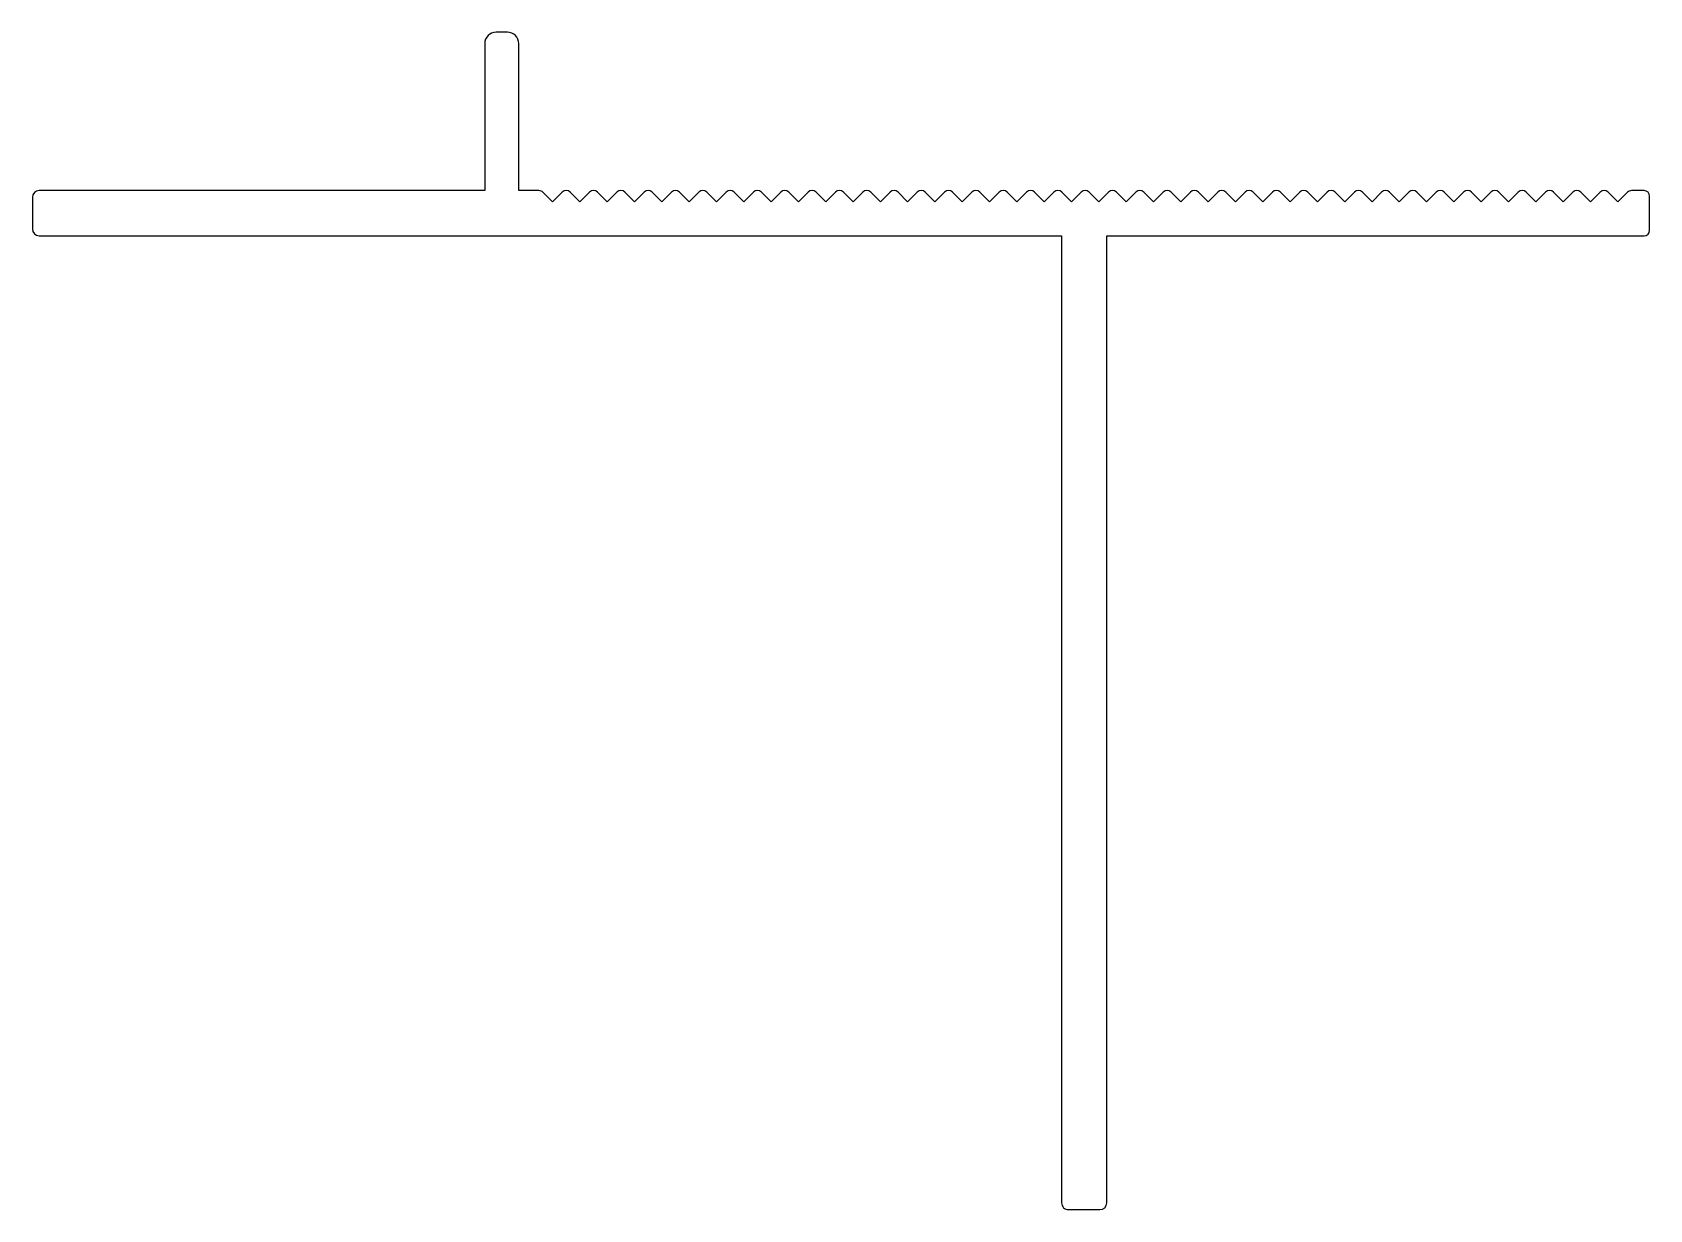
# Model space of a CAD drawing. Extents: x 3476.8 to 3548.3, y 1830 to 1882.1.
import ezdxf

# ---------------------------------------------------------------- set-up
doc = ezdxf.new("R2010")
doc.units = 0
doc.layers.get('0').update_dxf_attribs({"linetype": 'CONTINUOUS'})

msp = doc.modelspace()

# ---------------------------------------------------------------- linework, layer by layer
for p, q in [((3497.85, 1882.119), (3497.35, 1882.119)), ((3496.85, 1881.619), (3496.85, 1875.119)), ((3498.35, 1875.119), (3498.35, 1881.619)), ((3476.85, 1874.819), (3476.85, 1873.419)), ((3496.85, 1875.119), (3477.15, 1875.119)), ((3499.246, 1875.119), (3498.35, 1875.119)), ((3499.85, 1874.619), (3499.423, 1875.046)), ((3500.277, 1875.046), (3499.85, 1874.619)), ((3501.058, 1874.619), (3500.631, 1875.046)), ((3501.485, 1875.046), (3501.058, 1874.619)), ((3502.265, 1874.619), (3501.838, 1875.046)), ((3502.692, 1875.046), (3502.265, 1874.619)), ((3503.473, 1874.619), (3503.046, 1875.046)), ((3503.9, 1875.046), (3503.473, 1874.619)), ((3504.68, 1874.619), (3504.253, 1875.046)), ((3505.107, 1875.046), (3504.68, 1874.619)), ((3505.888, 1874.619), (3505.461, 1875.046)), ((3506.315, 1875.046), (3505.888, 1874.619)), ((3507.095, 1874.619), (3506.668, 1875.046)), ((3507.522, 1875.046), (3507.095, 1874.619)), ((3508.303, 1874.619), (3507.876, 1875.046)), ((3508.73, 1875.046), (3508.303, 1874.619)), ((3509.51, 1874.619), (3509.083, 1875.046)), ((3509.937, 1875.046), (3509.51, 1874.619)), ((3510.718, 1874.619), (3510.291, 1875.046)), ((3511.145, 1875.046), (3510.718, 1874.619)), ((3511.925, 1874.619), (3511.498, 1875.046)), ((3512.352, 1875.046), (3511.925, 1874.619)), ((3513.132, 1874.619), (3512.705, 1875.046)), ((3513.56, 1875.046), (3513.132, 1874.619)), ((3514.34, 1874.619), (3513.913, 1875.046)), ((3514.767, 1875.046), (3514.34, 1874.619)), ((3515.547, 1874.619), (3515.12, 1875.046)), ((3515.974, 1875.046), (3515.547, 1874.619)), ((3516.755, 1874.619), (3516.328, 1875.046)), ((3517.182, 1875.046), (3516.755, 1874.619)), ((3517.962, 1874.619), (3517.535, 1875.046)), ((3518.389, 1875.046), (3517.962, 1874.619)), ((3519.17, 1874.619), (3518.743, 1875.046)), ((3519.597, 1875.046), (3519.17, 1874.619)), ((3520.377, 1874.619), (3519.95, 1875.046)), ((3520.804, 1875.046), (3520.377, 1874.619)), ((3521.585, 1874.619), (3521.158, 1875.046)), ((3522.012, 1875.046), (3521.585, 1874.619)), ((3522.792, 1874.619), (3522.365, 1875.046)), ((3523.219, 1875.046), (3522.792, 1874.619)), ((3524, 1874.619), (3523.573, 1875.046)), ((3524.427, 1875.046), (3524, 1874.619)), ((3525.207, 1874.619), (3524.78, 1875.046)), ((3525.634, 1875.046), (3525.207, 1874.619)), ((3526.415, 1874.619), (3525.988, 1875.046)), ((3526.842, 1875.046), (3526.415, 1874.619)), ((3527.622, 1874.619), (3527.195, 1875.046)), ((3528.049, 1875.046), (3527.622, 1874.619)), ((3528.83, 1874.619), (3528.403, 1875.046)), ((3529.257, 1875.046), (3528.83, 1874.619)), ((3530.037, 1874.619), (3529.61, 1875.046)), ((3530.464, 1875.046), (3530.037, 1874.619)), ((3531.245, 1874.619), (3530.818, 1875.046)), ((3531.672, 1875.046), (3531.245, 1874.619)), ((3532.452, 1874.619), (3532.025, 1875.046)), ((3532.879, 1875.046), (3532.452, 1874.619)), ((3533.66, 1874.619), (3533.233, 1875.046)), ((3534.087, 1875.046), (3533.66, 1874.619)), ((3534.867, 1874.619), (3534.44, 1875.046)), ((3535.294, 1875.046), (3534.867, 1874.619)), ((3536.075, 1874.619), (3535.648, 1875.046)), ((3536.502, 1875.046), (3536.075, 1874.619)), ((3537.282, 1874.619), (3536.855, 1875.046)), ((3537.709, 1875.046), (3537.282, 1874.619)), ((3538.49, 1874.619), (3538.063, 1875.046)), ((3538.917, 1875.046), (3538.49, 1874.619)), ((3539.697, 1874.619), (3539.27, 1875.046)), ((3540.124, 1875.046), (3539.697, 1874.619)), ((3540.905, 1874.619), (3540.478, 1875.046)), ((3541.332, 1875.046), (3540.905, 1874.619)), ((3542.112, 1874.619), (3541.685, 1875.046)), ((3542.539, 1875.046), (3542.112, 1874.619)), ((3543.32, 1874.619), (3542.893, 1875.046)), ((3543.747, 1875.046), (3543.32, 1874.619)), ((3544.527, 1874.619), (3544.1, 1875.046)), ((3544.954, 1875.046), (3544.527, 1874.619)), ((3545.735, 1874.619), (3545.308, 1875.046)), ((3546.162, 1875.046), (3545.735, 1874.619)), ((3546.942, 1874.619), (3546.515, 1875.046)), ((3547.369, 1875.046), (3546.942, 1874.619)), ((3548.1, 1875.119), (3547.546, 1875.119)), ((3548.35, 1873.369), (3548.35, 1874.869)), ((3477.15, 1873.119), (3522.35, 1873.119)), ((3522.35, 1873.119), (3522.35, 1830.343)), ((3524.35, 1873.119), (3548.1, 1873.119)), ((3524.35, 1830.343), (3524.35, 1873.119)), ((3522.65, 1830.043), (3524.05, 1830.043))]:
    msp.add_line(p, q)
for centre, radius, start, end in [((3497.35, 1881.619), 0.5, 90, 180), ((3497.85, 1881.619), 0.5, 0, 90), ((3477.15, 1874.819), 0.3, 90, 180), ((3499.246, 1874.869), 0.25, 45.01501, 90), ((3500.454, 1874.869), 0.25, 45.0125, 134.9875), ((3501.661, 1874.869), 0.25, 45.0125, 134.987), ((3502.869, 1874.869), 0.25, 45.0125, 134.9875), ((3504.076, 1874.869), 0.25, 45.013, 134.985), ((3505.284, 1874.869), 0.25, 45.0145, 134.9855), ((3506.491, 1874.869), 0.25, 45.015, 134.9875), ((3507.699, 1874.869), 0.25, 45.0125, 134.9875), ((3508.906, 1874.869), 0.25, 45.013, 134.9875), ((3510.114, 1874.869), 0.25, 45.0125, 134.9875), ((3511.321, 1874.869), 0.25, 45.0125, 134.9875), ((3512.529, 1874.869), 0.25, 45.0125, 134.987), ((3513.736, 1874.869), 0.25, 45.0125, 134.9855), ((3514.944, 1874.869), 0.25, 45.015, 134.985), ((3516.151, 1874.869), 0.25, 45.0145, 134.9875), ((3517.359, 1874.869), 0.25, 45.013, 134.9875), ((3518.566, 1874.869), 0.25, 45.0125, 134.9875), ((3519.774, 1874.869), 0.25, 45.013, 134.9875), ((3520.981, 1874.869), 0.25, 45.0125, 134.9875), ((3522.189, 1874.869), 0.25, 45.0135, 134.9865), ((3523.396, 1874.869), 0.25, 45.0135, 134.987), ((3524.604, 1874.869), 0.25, 45.0125, 134.9875), ((3525.811, 1874.869), 0.25, 45.0125, 134.986), ((3527.019, 1874.869), 0.25, 45.0135, 134.9865), ((3528.226, 1874.869), 0.25, 45.014, 134.9875), ((3529.434, 1874.869), 0.25, 45.0125, 134.9875), ((3530.641, 1874.869), 0.25, 45.01275, 134.9865), ((3531.849, 1874.869), 0.25, 45.01375, 134.98625), ((3533.056, 1874.869), 0.25, 45.01375, 134.9875), ((3534.264, 1874.869), 0.25, 45.01275, 134.9875), ((3535.471, 1874.869), 0.25, 45.01275, 134.9865), ((3536.679, 1874.869), 0.25, 45.01375, 134.9865), ((3537.886, 1874.869), 0.25, 45.0135, 134.9875), ((3539.094, 1874.869), 0.25, 45.0125, 134.98725), ((3540.301, 1874.869), 0.25, 45.0125, 134.98625), ((3541.509, 1874.869), 0.25, 45.0135, 134.98625), ((3542.716, 1874.869), 0.25, 45.01375, 134.98725), ((3543.924, 1874.869), 0.25, 45.01275, 134.98625), ((3545.131, 1874.869), 0.25, 45.01375, 134.9865), ((3546.339, 1874.869), 0.25, 45.01375, 134.9875), ((3547.546, 1874.869), 0.25, 90, 134.98602), ((3548.1, 1874.869), 0.25, 0, 90), ((3477.15, 1873.419), 0.3, 180, 270), ((3548.1, 1873.369), 0.25, 270, 0), ((3522.65, 1830.343), 0.3, 179.99986, 270), ((3524.05, 1830.343), 0.3, 270, 359.99985)]:
    msp.add_arc(centre, radius, start, end)

doc.saveas('drawing.dxf')
